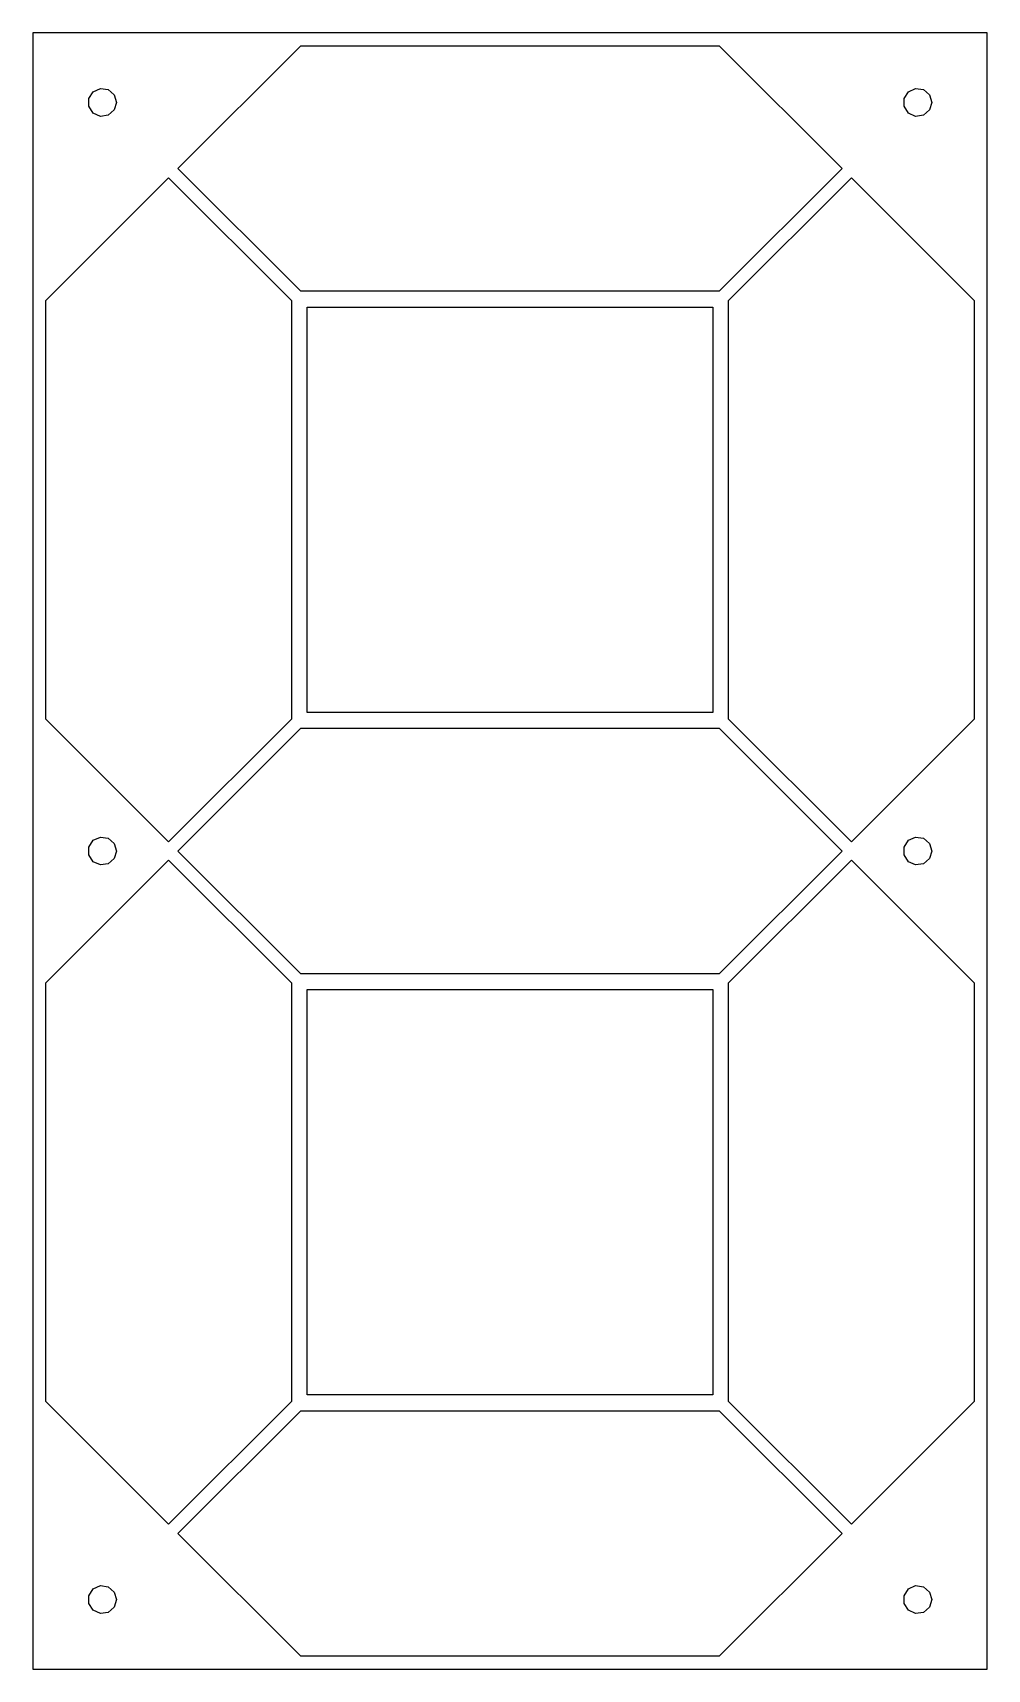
# Model space of a CAD drawing. Header units: metres. Extents: x -58 to 58, y -100 to 100.
import ezdxf

# ---------------------------------------------------------------- set-up
doc = ezdxf.new("R2010")
doc.units = ezdxf.units.M

msp = doc.modelspace()

# ---------------------------------------------------------------- linework, layer by layer
for p, q in [((58.3, 100), (-58.3, 100)), ((-58.3, 100), (-58.3, -100)), ((58.3, -100), (58.3, 100)), ((-40.5686, 83.4), (-25.5686, 98.4)), ((-25.5686, 98.4), (25.5686, 98.4)), ((25.5686, 98.4), (40.5686, 83.4)), ((-51.449, 91.9786), (-50.9229, 92.7972)), ((-50.9229, 92.7972), (-50.0378, 93.2014)), ((-50.0378, 93.2014), (-49.0746, 93.0629)), ((-49.0746, 93.0629), (-48.3392, 92.4257)), ((-48.3392, 92.4257), (-48.065, 91.492)), ((48.135, 91.9786), (48.6611, 92.7972)), ((48.6611, 92.7972), (49.5462, 93.2014)), ((49.5462, 93.2014), (50.5094, 93.0629)), ((50.5094, 93.0629), (51.2448, 92.4257)), ((51.2448, 92.4257), (51.519, 91.492)), ((-51.449, 91.0054), (-51.449, 91.9786)), ((-50.9229, 90.1868), (-51.449, 91.0054)), ((-50.0378, 89.7826), (-50.9229, 90.1868)), ((-48.3392, 90.5583), (-49.0746, 89.9211)), ((-48.065, 91.492), (-48.3392, 90.5583)), ((48.135, 91.0054), (48.135, 91.9786)), ((48.6611, 90.1868), (48.135, 91.0054)), ((49.5462, 89.7826), (48.6611, 90.1868)), ((51.2448, 90.5583), (50.5094, 89.9211)), ((51.519, 91.492), (51.2448, 90.5583)), ((-49.0746, 89.9211), (-50.0378, 89.7826)), ((50.5094, 89.9211), (49.5462, 89.7826)), ((-56.7, 67.2686), (-41.7, 82.2686)), ((-41.7, 82.2686), (-26.7, 67.2686)), ((-25.5686, 68.4), (-40.5686, 83.4)), ((40.5686, 83.4), (25.5686, 68.4)), ((26.7, 67.2686), (41.7, 82.2686)), ((41.7, 82.2686), (56.7, 67.2686)), ((25.5686, 68.4), (-25.5686, 68.4)), ((-56.7, 16.1314), (-56.7, 67.2686)), ((-26.7, 67.2686), (-26.7, 16.1314)), ((-24.7686, 16.9314), (-24.7686, 66.4686)), ((-24.7686, 66.4686), (24.7686, 66.4686)), ((24.7686, 66.4686), (24.7686, 16.9314)), ((26.7, 16.1314), (26.7, 67.2686)), ((56.7, 67.2686), (56.7, 16.1314)), ((-41.7, 1.13138), (-56.7, 16.1314)), ((-26.7, 16.1314), (-41.7, 1.13138)), ((24.7686, 16.9314), (-24.7686, 16.9314)), ((41.7, 1.13138), (26.7, 16.1314)), ((56.7, 16.1314), (41.7, 1.13138)), ((-40.5686, 0), (-25.5686, 15)), ((-25.5686, 15), (25.5686, 15)), ((25.5686, 15), (40.5686, 0)), ((-51.449, 0.486551), (-50.9229, 1.30518)), ((-51.449, -0.486551), (-51.449, 0.486551)), ((-50.9229, 1.30518), (-50.0378, 1.70942)), ((-50.0378, 1.70942), (-49.0746, 1.57093)), ((-49.0746, 1.57093), (-48.3392, 0.933686)), ((-48.3392, 0.933686), (-48.065, 0)), ((-48.065, 0), (-48.3392, -0.933686)), ((-25.5686, -15), (-40.5686, 0)), ((40.5686, 0), (25.5686, -15)), ((48.135, 0.486551), (48.6611, 1.30518)), ((48.135, -0.486551), (48.135, 0.486551)), ((48.6611, 1.30518), (49.5462, 1.70942)), ((49.5462, 1.70942), (50.5094, 1.57093)), ((50.5094, 1.57093), (51.2448, 0.933686)), ((51.2448, 0.933686), (51.519, 0)), ((51.519, 0), (51.2448, -0.933686)), ((-56.7, -16.1314), (-41.7, -1.13138)), ((-50.9229, -1.30518), (-51.449, -0.486551)), ((-50.0378, -1.70942), (-50.9229, -1.30518)), ((-49.0746, -1.57093), (-50.0378, -1.70942)), ((-48.3392, -0.933686), (-49.0746, -1.57093)), ((-41.7, -1.13138), (-26.7, -16.1314)), ((26.7, -16.1314), (41.7, -1.13138)), ((41.7, -1.13138), (56.7, -16.1314)), ((48.6611, -1.30518), (48.135, -0.486551)), ((49.5462, -1.70942), (48.6611, -1.30518)), ((50.5094, -1.57093), (49.5462, -1.70942)), ((51.2448, -0.933686), (50.5094, -1.57093)), ((25.5686, -15), (-25.5686, -15)), ((-56.7, -67.2686), (-56.7, -16.1314)), ((-26.7, -16.1314), (-26.7, -67.2686)), ((-24.7686, -66.4686), (-24.7686, -16.9314)), ((-24.7686, -16.9314), (24.7686, -16.9314)), ((24.7686, -16.9314), (24.7686, -66.4686)), ((26.7, -67.2686), (26.7, -16.1314)), ((56.7, -16.1314), (56.7, -67.2686)), ((-41.7, -82.2686), (-56.7, -67.2686)), ((-26.7, -67.2686), (-41.7, -82.2686)), ((24.7686, -66.4686), (-24.7686, -66.4686)), ((41.7, -82.2686), (26.7, -67.2686)), ((56.7, -67.2686), (41.7, -82.2686)), ((-40.5686, -83.4), (-25.5686, -68.4)), ((-25.5686, -68.4), (25.5686, -68.4)), ((25.5686, -68.4), (40.5686, -83.4)), ((-25.5686, -98.4), (-40.5686, -83.4)), ((40.5686, -83.4), (25.5686, -98.4)), ((-50.9229, -90.1868), (-50.0378, -89.7826)), ((-50.0378, -89.7826), (-49.0746, -89.9211)), ((-49.0746, -89.9211), (-48.3392, -90.5583)), ((48.6611, -90.1868), (49.5462, -89.7826)), ((49.5462, -89.7826), (50.5094, -89.9211)), ((50.5094, -89.9211), (51.2448, -90.5583)), ((-51.449, -91.0054), (-50.9229, -90.1868)), ((-51.449, -91.9786), (-51.449, -91.0054)), ((-50.9229, -92.7972), (-51.449, -91.9786)), ((-48.3392, -90.5583), (-48.065, -91.492)), ((-48.065, -91.492), (-48.3392, -92.4257)), ((48.135, -91.0054), (48.6611, -90.1868)), ((48.135, -91.9786), (48.135, -91.0054)), ((48.6611, -92.7972), (48.135, -91.9786)), ((51.2448, -90.5583), (51.519, -91.492)), ((51.519, -91.492), (51.2448, -92.4257)), ((-50.0378, -93.2014), (-50.9229, -92.7972)), ((-49.0746, -93.0629), (-50.0378, -93.2014)), ((-48.3392, -92.4257), (-49.0746, -93.0629)), ((49.5462, -93.2014), (48.6611, -92.7972)), ((50.5094, -93.0629), (49.5462, -93.2014)), ((51.2448, -92.4257), (50.5094, -93.0629)), ((-58.3, -100), (58.3, -100)), ((25.5686, -98.4), (-25.5686, -98.4))]:
    msp.add_line(p, q)

doc.saveas('drawing.dxf')
